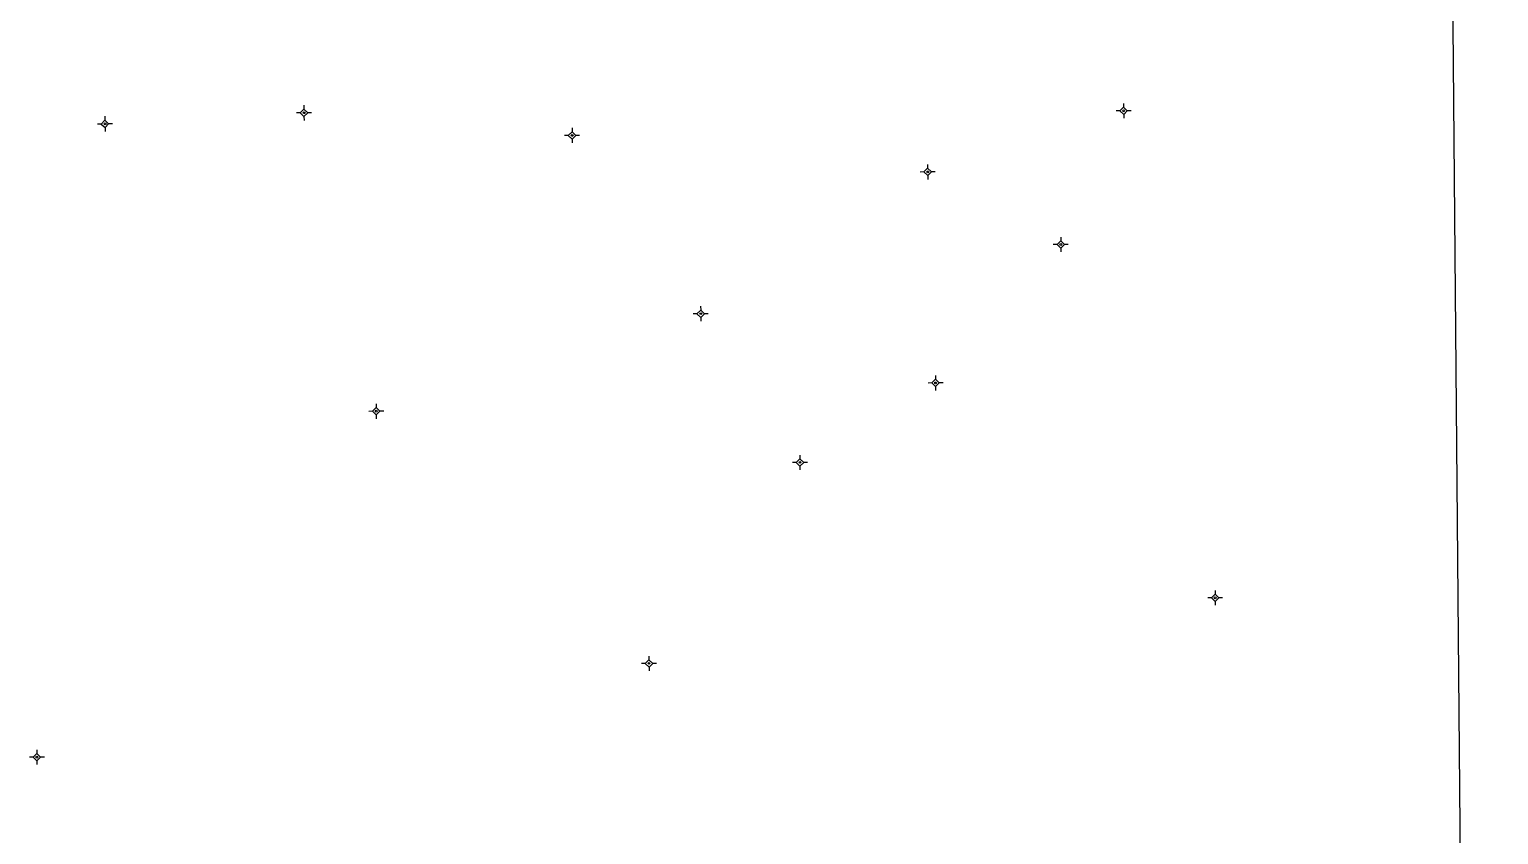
# Model space of a CAD drawing. Extents: x 551060 to 551564, y 1838957 to 1839506.
# Drawn here: x 551441.2 to 551563.8, y 1839364.9 to 1839432.1 of the extents above; entities that cross this region are included whole.
import ezdxf

# ---------------------------------------------------------------- set-up
doc = ezdxf.new("R2010")
doc.units = 0
doc.layers.add('Level 11', color=7, linetype='Continuous')
doc.layers.add('Level 63', color=7, linetype='Continuous')

msp = doc.modelspace()

# ---------------------------------------------------------------- linework, layer by layer
at = {"layer": 'Level 11'}
for p, q in [((551532.5, 1839425.9), (551532.5, 1839425.59)), ((551532.5, 1839425.9), (551532.5, 1839425.59)), ((551447.54, 1839424.82), (551447.54, 1839424.5)), ((551447.54, 1839424.82), (551447.54, 1839424.5)), ((551463.83, 1839425.11), (551463.52, 1839425.11)), ((551463.83, 1839425.11), (551463.52, 1839425.11)), ((551464.14, 1839425.42), (551463.83, 1839425.11)), ((551464.14, 1839425.42), (551463.83, 1839425.11)), ((551463.83, 1839425.11), (551464.14, 1839424.8)), ((551463.83, 1839425.11), (551464.14, 1839424.8)), ((551464.14, 1839425.74), (551464.14, 1839425.42)), ((551464.14, 1839425.74), (551464.14, 1839425.42)), ((551464.45, 1839425.11), (551464.14, 1839425.42)), ((551464.45, 1839425.11), (551464.14, 1839425.42)), ((551464.14, 1839424.8), (551464.45, 1839425.11)), ((551464.14, 1839424.8), (551464.45, 1839425.11)), ((551464.14, 1839424.8), (551464.15, 1839424.48)), ((551464.14, 1839424.8), (551464.15, 1839424.48)), ((551464.76, 1839425.12), (551464.45, 1839425.11)), ((551464.76, 1839425.12), (551464.45, 1839425.11)), ((551532.19, 1839425.28), (551531.88, 1839425.27)), ((551532.19, 1839425.28), (551531.88, 1839425.27)), ((551532.5, 1839425.59), (551532.19, 1839425.28)), ((551532.5, 1839425.59), (551532.19, 1839425.28)), ((551532.19, 1839425.28), (551532.51, 1839424.97)), ((551532.19, 1839425.28), (551532.51, 1839424.97)), ((551532.81, 1839425.28), (551532.5, 1839425.59)), ((551532.81, 1839425.28), (551532.5, 1839425.59)), ((551532.51, 1839424.97), (551532.81, 1839425.28)), ((551532.51, 1839424.97), (551532.81, 1839425.28)), ((551532.51, 1839424.97), (551532.51, 1839424.66)), ((551532.51, 1839424.97), (551532.51, 1839424.66)), ((551533.12, 1839425.28), (551532.81, 1839425.28)), ((551533.12, 1839425.28), (551532.81, 1839425.28)), ((551447.23, 1839424.18), (551446.91, 1839424.18)), ((551447.23, 1839424.18), (551446.91, 1839424.18)), ((551447.54, 1839424.5), (551447.23, 1839424.18)), ((551447.54, 1839424.5), (551447.23, 1839424.18)), ((551447.23, 1839424.18), (551447.55, 1839423.88)), ((551447.23, 1839424.18), (551447.55, 1839423.88)), ((551447.85, 1839424.19), (551447.54, 1839424.5)), ((551447.85, 1839424.19), (551447.54, 1839424.5)), ((551447.55, 1839423.88), (551447.85, 1839424.19)), ((551447.55, 1839423.88), (551447.85, 1839424.19)), ((551447.55, 1839423.88), (551447.55, 1839423.56)), ((551447.55, 1839423.88), (551447.55, 1839423.56)), ((551448.17, 1839424.19), (551447.85, 1839424.19)), ((551448.17, 1839424.19), (551447.85, 1839424.19)), ((551486.5, 1839423.54), (551486.19, 1839423.22)), ((551486.5, 1839423.54), (551486.19, 1839423.22)), ((551486.5, 1839423.86), (551486.5, 1839423.54)), ((551486.5, 1839423.86), (551486.5, 1839423.54)), ((551486.81, 1839423.23), (551486.5, 1839423.54)), ((551486.81, 1839423.23), (551486.5, 1839423.54)), ((551486.19, 1839423.22), (551485.87, 1839423.22)), ((551486.19, 1839423.22), (551485.87, 1839423.22)), ((551486.19, 1839423.22), (551486.51, 1839422.92)), ((551486.19, 1839423.22), (551486.51, 1839422.92)), ((551486.51, 1839422.92), (551486.81, 1839423.23)), ((551486.51, 1839422.92), (551486.81, 1839423.23)), ((551486.51, 1839422.92), (551486.51, 1839422.6)), ((551486.51, 1839422.92), (551486.51, 1839422.6)), ((551487.13, 1839423.23), (551486.81, 1839423.23)), ((551487.13, 1839423.23), (551486.81, 1839423.23)), ((551515.85, 1839420.18), (551515.53, 1839420.17)), ((551515.85, 1839420.18), (551515.53, 1839420.17)), ((551516.16, 1839420.49), (551515.85, 1839420.18)), ((551516.16, 1839420.49), (551515.85, 1839420.18)), ((551515.85, 1839420.18), (551516.17, 1839419.87)), ((551515.85, 1839420.18), (551516.17, 1839419.87)), ((551516.16, 1839420.8), (551516.16, 1839420.49)), ((551516.16, 1839420.8), (551516.16, 1839420.49)), ((551516.47, 1839420.18), (551516.16, 1839420.49)), ((551516.47, 1839420.18), (551516.16, 1839420.49)), ((551516.17, 1839419.87), (551516.47, 1839420.18)), ((551516.17, 1839419.87), (551516.47, 1839420.18)), ((551516.17, 1839419.87), (551516.17, 1839419.56)), ((551516.17, 1839419.87), (551516.17, 1839419.56)), ((551516.79, 1839420.18), (551516.47, 1839420.18)), ((551516.79, 1839420.18), (551516.47, 1839420.18)), ((551526.95, 1839414.11), (551526.64, 1839414.11)), ((551526.95, 1839414.11), (551526.64, 1839414.11)), ((551527.26, 1839414.43), (551526.95, 1839414.11)), ((551527.26, 1839414.43), (551526.95, 1839414.11)), ((551526.95, 1839414.11), (551527.27, 1839413.81)), ((551526.95, 1839414.11), (551527.27, 1839413.81)), ((551527.26, 1839414.74), (551527.26, 1839414.43)), ((551527.26, 1839414.74), (551527.26, 1839414.43)), ((551527.57, 1839414.12), (551527.26, 1839414.43)), ((551527.57, 1839414.12), (551527.26, 1839414.43)), ((551527.27, 1839413.81), (551527.57, 1839414.12)), ((551527.27, 1839413.81), (551527.57, 1839414.12)), ((551527.27, 1839413.81), (551527.27, 1839413.5)), ((551527.27, 1839413.81), (551527.27, 1839413.5)), ((551527.88, 1839414.12), (551527.57, 1839414.12)), ((551527.88, 1839414.12), (551527.57, 1839414.12)), ((551497.22, 1839408.97), (551497.23, 1839408.65)), ((551497.22, 1839408.97), (551497.23, 1839408.65)), ((551496.92, 1839408.34), (551496.6, 1839408.34)), ((551496.92, 1839408.34), (551496.6, 1839408.34)), ((551497.23, 1839408.65), (551496.92, 1839408.34)), ((551497.23, 1839408.65), (551496.92, 1839408.34)), ((551496.92, 1839408.34), (551497.23, 1839408.04)), ((551496.92, 1839408.34), (551497.23, 1839408.04)), ((551497.54, 1839408.35), (551497.23, 1839408.65)), ((551497.54, 1839408.35), (551497.23, 1839408.65)), ((551497.23, 1839408.04), (551497.54, 1839408.35)), ((551497.23, 1839408.04), (551497.54, 1839408.35)), ((551497.23, 1839408.04), (551497.24, 1839407.72)), ((551497.23, 1839408.04), (551497.24, 1839407.72)), ((551497.86, 1839408.35), (551497.54, 1839408.35)), ((551497.86, 1839408.35), (551497.54, 1839408.35)), ((551516.81, 1839402.88), (551516.51, 1839402.57)), ((551516.81, 1839402.88), (551516.51, 1839402.57)), ((551516.81, 1839403.19), (551516.81, 1839402.88)), ((551516.81, 1839403.19), (551516.81, 1839402.88)), ((551517.13, 1839402.57), (551516.81, 1839402.88)), ((551517.13, 1839402.57), (551516.81, 1839402.88)), ((551516.51, 1839402.57), (551516.19, 1839402.56)), ((551516.51, 1839402.57), (551516.19, 1839402.56)), ((551516.51, 1839402.57), (551516.82, 1839402.26)), ((551516.51, 1839402.57), (551516.82, 1839402.26)), ((551516.82, 1839402.26), (551517.13, 1839402.57)), ((551516.82, 1839402.26), (551517.13, 1839402.57)), ((551516.82, 1839402.26), (551516.82, 1839401.95)), ((551516.82, 1839402.26), (551516.82, 1839401.95)), ((551517.45, 1839402.57), (551517.13, 1839402.57)), ((551517.45, 1839402.57), (551517.13, 1839402.57)), ((551469.86, 1839400.21), (551469.54, 1839400.2)), ((551469.86, 1839400.21), (551469.54, 1839400.2)), ((551470.17, 1839400.52), (551469.86, 1839400.21)), ((551470.17, 1839400.52), (551469.86, 1839400.21)), ((551469.86, 1839400.21), (551470.17, 1839399.9)), ((551469.86, 1839400.21), (551470.17, 1839399.9)), ((551470.16, 1839400.84), (551470.17, 1839400.52)), ((551470.16, 1839400.84), (551470.17, 1839400.52)), ((551470.48, 1839400.21), (551470.17, 1839400.52)), ((551470.48, 1839400.21), (551470.17, 1839400.52)), ((551470.17, 1839399.9), (551470.48, 1839400.21)), ((551470.17, 1839399.9), (551470.48, 1839400.21)), ((551470.8, 1839400.22), (551470.48, 1839400.21)), ((551470.8, 1839400.22), (551470.48, 1839400.21)), ((551470.17, 1839399.9), (551470.17, 1839399.58)), ((551470.17, 1839399.9), (551470.17, 1839399.58)), ((551505.5, 1839396.55), (551505.5, 1839396.24)), ((551505.5, 1839396.55), (551505.5, 1839396.24)), ((551505.2, 1839395.93), (551504.89, 1839395.93)), ((551505.2, 1839395.93), (551504.89, 1839395.93)), ((551505.5, 1839396.24), (551505.2, 1839395.93)), ((551505.5, 1839396.24), (551505.2, 1839395.93)), ((551505.2, 1839395.93), (551505.51, 1839395.62)), ((551505.2, 1839395.93), (551505.51, 1839395.62)), ((551505.82, 1839395.93), (551505.5, 1839396.24)), ((551505.82, 1839395.93), (551505.5, 1839396.24)), ((551505.51, 1839395.62), (551505.82, 1839395.93)), ((551505.51, 1839395.62), (551505.82, 1839395.93)), ((551505.51, 1839395.62), (551505.51, 1839395.31)), ((551505.51, 1839395.62), (551505.51, 1839395.31)), ((551506.13, 1839395.94), (551505.82, 1839395.93)), ((551506.13, 1839395.94), (551505.82, 1839395.93)), ((551539.83, 1839384.63), (551539.52, 1839384.63)), ((551539.83, 1839384.63), (551539.52, 1839384.63)), ((551540.13, 1839384.95), (551539.83, 1839384.63)), ((551540.13, 1839384.95), (551539.83, 1839384.63)), ((551539.83, 1839384.63), (551540.14, 1839384.33)), ((551539.83, 1839384.63), (551540.14, 1839384.33)), ((551540.13, 1839385.26), (551540.13, 1839384.95)), ((551540.13, 1839385.26), (551540.13, 1839384.95)), ((551540.45, 1839384.64), (551540.13, 1839384.95)), ((551540.45, 1839384.64), (551540.13, 1839384.95)), ((551540.14, 1839384.33), (551540.45, 1839384.64)), ((551540.14, 1839384.33), (551540.45, 1839384.64)), ((551540.14, 1839384.33), (551540.14, 1839384.02)), ((551540.14, 1839384.33), (551540.14, 1839384.02)), ((551540.76, 1839384.64), (551540.45, 1839384.64)), ((551540.76, 1839384.64), (551540.45, 1839384.64)), ((551492.91, 1839379.47), (551492.61, 1839379.16)), ((551492.91, 1839379.47), (551492.61, 1839379.16)), ((551492.91, 1839379.78), (551492.91, 1839379.47)), ((551492.91, 1839379.78), (551492.91, 1839379.47)), ((551493.23, 1839379.17), (551492.91, 1839379.47)), ((551493.23, 1839379.17), (551492.91, 1839379.47)), ((551492.61, 1839379.16), (551492.3, 1839379.16)), ((551492.61, 1839379.16), (551492.3, 1839379.16)), ((551492.61, 1839379.16), (551492.92, 1839378.85)), ((551492.61, 1839379.16), (551492.92, 1839378.85)), ((551492.92, 1839378.85), (551493.23, 1839379.17)), ((551492.92, 1839378.85), (551493.23, 1839379.17)), ((551492.92, 1839378.85), (551492.92, 1839378.54)), ((551492.92, 1839378.85), (551492.92, 1839378.54)), ((551493.54, 1839379.17), (551493.23, 1839379.17)), ((551493.54, 1839379.17), (551493.23, 1839379.17)), ((551441.56, 1839371.34), (551441.24, 1839371.33)), ((551441.56, 1839371.34), (551441.24, 1839371.33)), ((551441.86, 1839371.65), (551441.56, 1839371.34)), ((551441.86, 1839371.65), (551441.56, 1839371.34)), ((551441.56, 1839371.34), (551441.87, 1839371.03)), ((551441.56, 1839371.34), (551441.87, 1839371.03)), ((551441.86, 1839371.96), (551441.86, 1839371.65)), ((551441.86, 1839371.96), (551441.86, 1839371.65)), ((551442.18, 1839371.34), (551441.86, 1839371.65)), ((551442.18, 1839371.34), (551441.86, 1839371.65)), ((551441.87, 1839371.03), (551442.18, 1839371.34)), ((551441.87, 1839371.03), (551442.18, 1839371.34)), ((551441.87, 1839371.03), (551441.87, 1839370.72)), ((551441.87, 1839371.03), (551441.87, 1839370.72)), ((551442.5, 1839371.35), (551442.18, 1839371.34)), ((551442.5, 1839371.35), (551442.18, 1839371.34))]:
    msp.add_line(p, q, dxfattribs=at)
for centre in [(551464.15, 1839425.12), (551464.15, 1839425.12), (551532.51, 1839425.28), (551532.51, 1839425.28), (551447.55, 1839424.19), (551447.55, 1839424.19), (551486.51, 1839423.23), (551486.51, 1839423.23), (551516.17, 1839420.18), (551516.17, 1839420.18), (551527.27, 1839414.12), (551527.27, 1839414.12), (551497.24, 1839408.35), (551497.24, 1839408.35), (551516.82, 1839402.57), (551516.82, 1839402.57), (551470.17, 1839400.22), (551470.17, 1839400.22), (551505.51, 1839395.94), (551505.51, 1839395.94), (551540.14, 1839384.64), (551540.14, 1839384.64), (551492.92, 1839379.17), (551492.92, 1839379.17), (551441.87, 1839371.34), (551441.87, 1839371.34)]:
    msp.add_circle(centre, 0.075, dxfattribs=at)
at = {"layer": 'Level 63'}
msp.add_lwpolyline([(551563.78, 1838999.44), (551559.41, 1839499.28)], dxfattribs=at)

doc.saveas('drawing.dxf')
